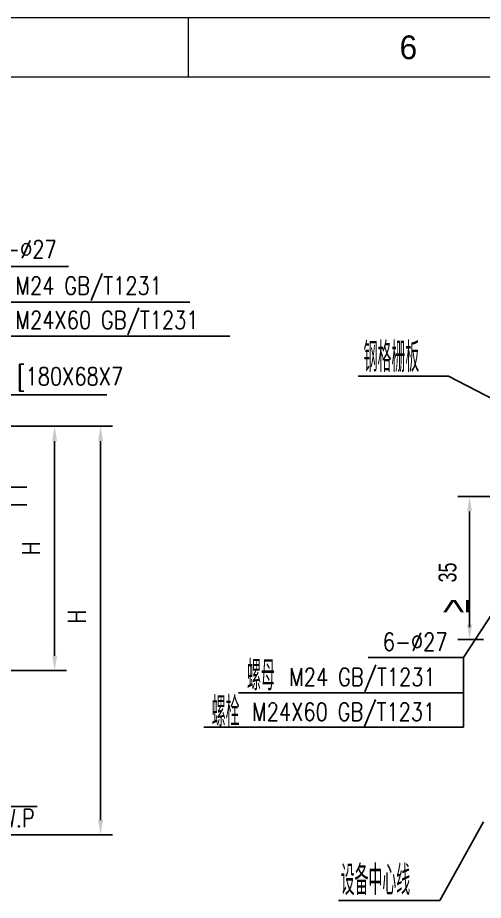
# Model space of a CAD drawing. Extents: x 148 to 221443, y -36682 to 6758.
# Drawn here: x 116027 to 117597, y -17790 to -14815 of the extents above; entities that cross this region are included whole.
import ezdxf
from ezdxf.enums import TextEntityAlignment as Align

# ---------------------------------------------------------------- set-up
doc = ezdxf.new("R2010")
doc.units = 0
doc.header["$LTSCALE"] = 10
doc.header["$MEASUREMENT"] = 0
doc.layers.add('2', color=4, linetype='Continuous')
doc.layers.add('2（细实线）', color=3, linetype='Continuous', lineweight=20)
doc.layers.add('图框层', color=7, linetype='Continuous', lineweight=15)
doc.styles.add('HZ', font='ROMS.SHX', dxfattribs={"width": 0.75, "bigfont": 'GBCBIG.SHX'})
doc.styles.get("Standard").update_dxf_attribs({"font": 'wison_e.shx', "width": 0.75, "bigfont": 'wison_c.shx'})
doc.styles.add('XW', font='ROMANS.shx', dxfattribs={"width": 0.85})

# ---------------------------------------------------------------- blocks, each defined once
blk = doc.blocks.new('1.25A2')
at = {"layer": '图框层', "ltscale": 10}
for p, q in [((14570.48, 9283.89), (15312.98, 9283.89)), ((14941.73, 9283.89), (14941.73, 9273.89)), ((14595.48, 9273.89), (15302.98, 9273.89))]:
    blk.add_line(p, q, dxfattribs=at)
at = {"style": 'HZ'}
blk.add_text('6', height=4, dxfattribs=at).set_placement((14978.86, 9278.89), align=Align.MIDDLE)

msp = doc.modelspace()

# ---------------------------------------------------------------- linework, layer by layer
at = {"layer": '2'}
for p, q in [((116198.9296, -15654.6793), (115877.5002, -15654.6793)), ((116608.1054, -15773.9374), (115878.0228, -15773.9374)), ((116742.2614, -15889.5167), (115877.5002, -15889.5167)), ((116327.4255, -16086.5901), (116002.3241, -16086.5901)), ((115804.7504, -16192.4744), (116346.7871, -16192.4744)), ((116306.7871, -16242.4744), (116306.7871, -17519.9743)), ((117529.5899, -16972.1349), (117913.8918, -16382.852)), ((117754.6686, -16429.852), (117510.3993, -16429.852)), ((117550.3993, -16479.852), (117550.3993, -16869.9481)), ((117596.8248, -16911.1128), (117510.3993, -16911.1128)), ((117529.5899, -16972.1349), (117209.026, -16972.1349)), ((117529.5899, -16972.1349), (117529.5899, -17206.9723)), ((117529.5899, -17091.393), (116771.901, -17091.393)), ((117529.5899, -17206.9723), (116654.5145, -17206.9723)), ((116093.5098, -17473.7672), (115588.7276, -17473.7672)), ((114887.9957, -17569.9743), (116346.7871, -17569.9743)), ((117449.8083, -17790.478), (117108.1421, -17790.478))]:
    msp.add_line(p, q, dxfattribs=at)
at = {"layer": '2', "linetype": 'Continuous'}
for p, q in [((117174.7615, -16024.0069), (117479.3898, -16024.0069)), ((117479.3898, -16024.0069), (117881.1714, -16231.857)), ((115784.7504, -16192.4744), (116192.0312, -16192.4744)), ((116152.0312, -16966.0277), (116152.0312, -16242.4744)), ((115478.1687, -16398.4694), (116058.2799, -16398.4694)), ((115417.1749, -16456.8938), (116058.2799, -16456.8938)), ((115151.3522, -17016.0277), (116192.0312, -17016.0277)), ((117449.8083, -17790.478), (117597.1554, -17526.2675))]:
    msp.add_line(p, q, dxfattribs=at)
for points in [[(116143.6979, -16242.4744), (116160.3645, -16242.4744), (116152.0312, -16192.4744)], [(116143.6979, -16966.0277), (116160.3645, -16966.0277), (116152.0312, -17016.0277)]]:
    msp.add_solid(points, dxfattribs=at)
at = {"layer": '2'}
for points in [[(116298.4538, -16242.4744), (116315.1204, -16242.4744), (116306.7871, -16192.4744)], [(117542.066, -16479.852), (117558.7327, -16479.852), (117550.3993, -16429.852)], [(117542.066, -16861.1128), (117558.7327, -16861.1128), (117550.3993, -16911.1128)], [(116298.4538, -17519.9743), (116315.1204, -17519.9743), (116306.7871, -17569.9743)]]:
    msp.add_solid(points, dxfattribs=at)

# ---------------------------------------------------------------- block references
at = {"layer": '2（细实线）', "xscale": 20, "yscale": 20, "zscale": 20}
msp.add_blockref('1.25A2', (-182233.0803, -200493.2064), dxfattribs=at)

# ---------------------------------------------------------------- texts
at = {"layer": '2', "linetype": 'Continuous'}
for s, height, style, width, p in [('12-%%c27', 60, 'XW', 0.8, (115899.6038, -15626.4254)), ('M24 GB/T1231', 60, 'XW', 0.8, (116019.8536, -15748.9421)), ('M24X60 GB/T1231', 60, 'XW', 0.8, (116019.8237, -15864.4181)), ('钢格栅板', 100, 'HZ', 0.65, (117193.4712, -16009.6296)), ('[180X68X7', 60, 'XW', 0.8, (116024.9896, -16054.4693)), ('6-%%c27', 60, 'XW', 0.8, (117258.1317, -16949.1746)), ('螺母', 100, 'HZ', 0.65, (116800.5688, -17082.6439)), ('M24 GB/T1231', 60, 'XW', 0.8, (116942.3843, -17067.8933)), ('螺栓', 100, 'HZ', 0.65, (116681.5711, -17204.4856)), ('M24X60 GB/T1231', 60, 'XW', 0.8, (116817.4959, -17185.0913)), ('W.P', 60, 'XW', 0.8, (115971.857, -17543.5301)), ('设备中心线', 100, 'HZ', 0.65, (117116.0602, -17772.6707))]:
    msp.add_text(s, height=height, dxfattribs=dict(at, style=style, width=width)).set_placement(p)
at = {"layer": '2', "linetype": 'Continuous', "style": 'HZ', "width": 0.65}
msp.add_text('≥', height=100, rotation=90, dxfattribs=at).set_placement((117548.5913, -16822.9508))
at = {"layer": '2', "linetype": 'Continuous', "insert": (116072.0312, -16604.251), "char_height": 60, "attachment_point": 5, "rotation": 90, "style": 'XW'}
msp.add_mtext('\\A1;H', dxfattribs=at)
at = {"layer": '2', "insert": (117476.3596, -16685.4589), "char_height": 60, "attachment_point": 5, "rotation": 90}
msp.add_mtext('\\A1;35', dxfattribs=at)
at = {"layer": '2', "insert": (116226.7871, -16834.5219), "char_height": 60, "attachment_point": 5, "rotation": 90, "style": 'XW'}
msp.add_mtext('\\A1;H', dxfattribs=at)

doc.saveas('drawing.dxf')
